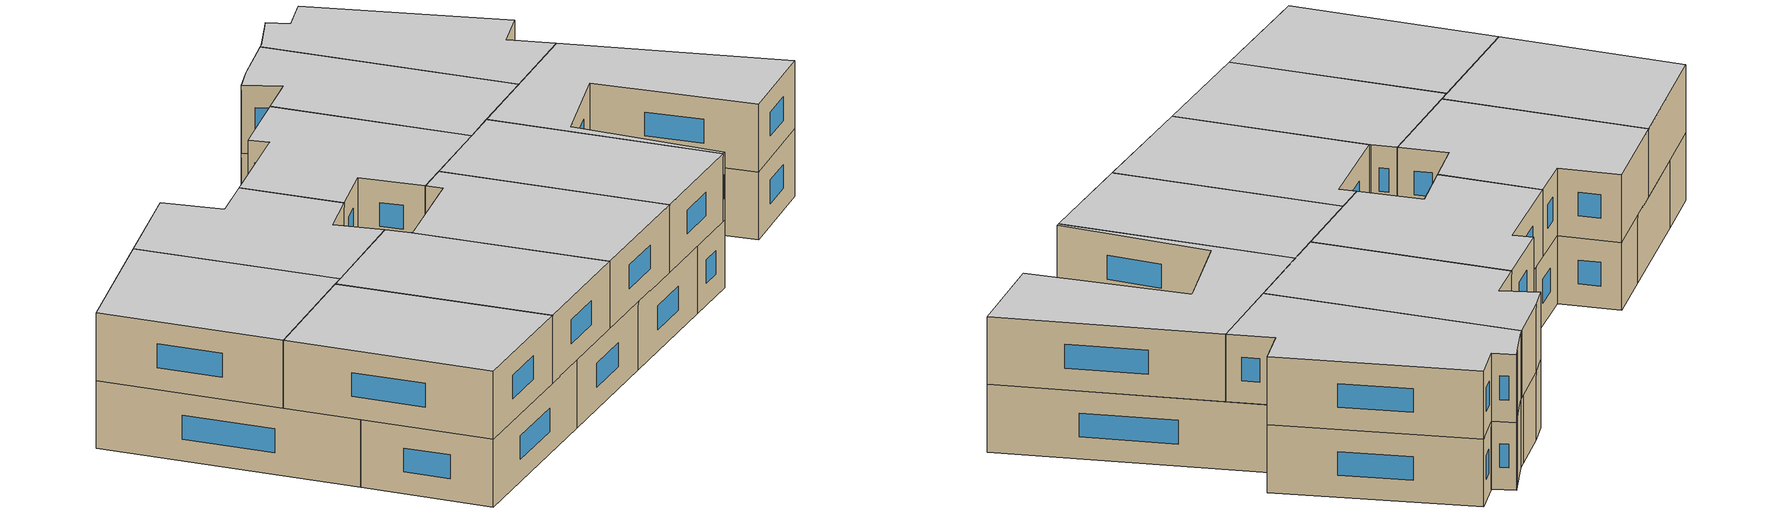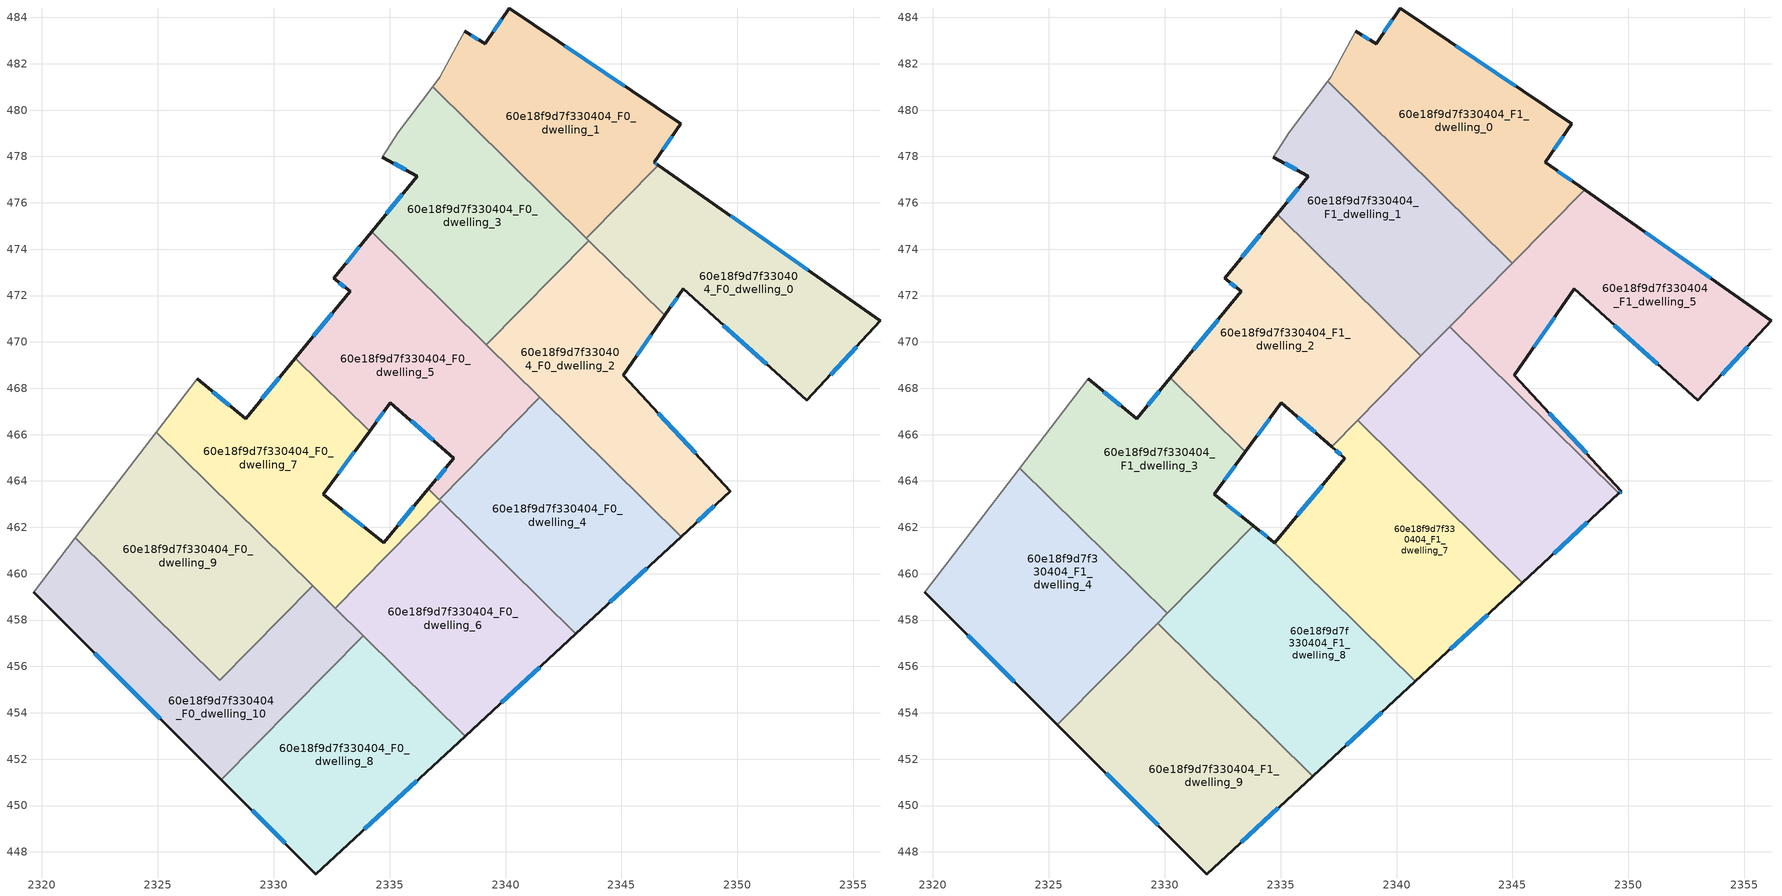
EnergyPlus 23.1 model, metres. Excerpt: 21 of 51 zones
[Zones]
60e18f9d7f330404_F0_dwelling_0
 floor ground (EU_floor_Construction): 2356.18,470.92 2353,467.47 2347.66,472.29 2346.87,471.14 2343.49,474.47 2346.59,477.62 z0
 wall outside (EU_wall_Construction): 2346.87,471.14 2347.66,472.29 2353,467.47 2356.18,470.92 2346.59,477.62 z0:3
 wall to 60e18f9d7f330404_F0_dwelling_1 (EU_wall_Construction): 2346.59,477.62 2343.49,474.47 z0:3
 wall to 60e18f9d7f330404_F0_dwelling_2 (EU_wall_Construction): 2343.6,474.37 2346.87,471.14 z0:3
 wall to 60e18f9d7f330404_F0_dwelling_3 (EU_wall_Construction): 2343.49,474.47 2343.6,474.37 z0:3
 window (EU_Window_Construction): 2349.39,470.72 2351.26,469.04 / 2347.13,471.52 2347.4,471.91 / 2353.06,473.1 2349.71,475.44 / 2354.03,468.59 2355.14,469.8 z0.98:2.02
60e18f9d7f330404_F0_dwelling_1
 floor ground (EU_floor_Construction): 2347.56,479.41 2346.41,477.75 2346.59,477.62 2343.49,474.47 2336.85,481.01 2337.16,481.42 2338.03,483.01 2338.24,483.41 2339.12,482.87 2339.14,482.9 2340.16,484.41 z0
 wall outside (EU_wall_Construction): 2346.59,477.62 2346.41,477.75 2347.56,479.41 2340.16,484.41 2339.14,482.9 2339.12,482.87 2338.24,483.41 z0:3
 wall adiabatic (EU_wall_Construction): 2338.24,483.41 2338.03,483.01 2337.16,481.42 2336.85,481.01 z0:3
 wall to 60e18f9d7f330404_F0_dwelling_3 (EU_wall_Construction): 2336.85,481.01 2343.49,474.47 z0:3
 window (EU_Window_Construction): 2339.83,483.92 2339.47,483.39 / 2345.15,481.03 2342.56,482.78 / 2346.78,478.29 2347.18,478.87 / 2346.53,477.67 2346.47,477.71 / 2338.83,483.04 2338.52,483.23 z0.98:2.02
60e18f9d7f330404_F0_dwelling_10
 floor ground (EU_floor_Construction): 2331.68,459.48 2333.87,457.32 2327.75,451.11 2319.64,459.21 2321.43,461.54 2327.66,455.4 z0
 wall outside (EU_wall_Construction): 2319.64,459.21 2327.75,451.11 z0:3
 wall to 60e18f9d7f330404_F0_dwelling_9 (EU_wall_Construction): 2331.68,459.48 2327.66,455.4 2321.43,461.54 z0:3
 wall to 60e18f9d7f330404_F0_dwelling_8 (EU_wall_Construction): 2327.75,451.11 2333.87,457.32 z0:3
 wall adiabatic (EU_wall_Construction): 2321.43,461.54 2319.64,459.21 z0:3
 wall to 60e18f9d7f330404_F0_dwelling_6 (EU_wall_Construction): 2333.87,457.32 2332.65,458.52 z0:3
 wall to 60e18f9d7f330404_F0_dwelling_7 (EU_wall_Construction): 2332.65,458.52 2331.68,459.48 z0:3
 window (EU_Window_Construction): 2322.28,456.57 2325.11,453.74 z0.98:2.02
60e18f9d7f330404_F0_dwelling_2
 floor ground (EU_floor_Construction): 2346.87,471.14 2345.09,468.55 2349.7,463.57 2347.57,461.6 2339.18,469.88 2343.6,474.37 z0
 wall outside (EU_wall_Construction): 2347.57,461.6 2349.7,463.57 2345.09,468.55 2346.87,471.14 z0:3
 wall to 60e18f9d7f330404_F0_dwelling_3 (EU_wall_Construction): 2343.6,474.37 2339.18,469.88 z0:3
 wall to 60e18f9d7f330404_F0_dwelling_4 (EU_wall_Construction): 2341.48,467.61 2347.57,461.6 z0:3
 wall to 60e18f9d7f330404_F0_dwelling_5 (EU_wall_Construction): 2339.18,469.88 2341.48,467.61 z0:3
 window (EU_Window_Construction): 2348.2,465.19 2346.59,466.93 / 2348.26,462.24 2349.01,462.93 / 2345.67,469.4 2346.29,470.3 z0.98:2.02
60e18f9d7f330404_F0_dwelling_3
 floor ground (EU_floor_Construction): 2343.6,474.37 2339.18,469.88 2334.23,474.75 2336.19,477.16 2334.69,477.96 2335.37,479.04 2336.85,481.01 z0
 wall outside (EU_wall_Construction): 2334.69,477.96 2336.19,477.16 2334.23,474.75 z0:3
 wall adiabatic (EU_wall_Construction): 2336.85,481.01 2335.37,479.04 2334.69,477.96 z0:3
 wall to 60e18f9d7f330404_F0_dwelling_5 (EU_wall_Construction): 2334.23,474.75 2339.18,469.88 z0:3
 window (EU_Window_Construction): 2335.55,476.37 2334.87,475.53 / 2335.18,477.7 2335.7,477.42 z0.98:2.02
60e18f9d7f330404_F0_dwelling_4
 floor ground (EU_floor_Construction): 2347.57,461.6 2343.03,457.4 2337.14,463.2 2341.48,467.61 z0
 wall outside (EU_wall_Construction): 2343.03,457.4 2347.57,461.6 z0:3
 wall to 60e18f9d7f330404_F0_dwelling_5 (EU_wall_Construction): 2341.48,467.61 2337.14,463.2 z0:3
 wall to 60e18f9d7f330404_F0_dwelling_6 (EU_wall_Construction): 2337.2,463.14 2343.03,457.4 z0:3
 wall to 60e18f9d7f330404_F0_dwelling_7 (EU_wall_Construction): 2337.14,463.2 2337.2,463.14 z0:3
 window (EU_Window_Construction): 2344.5,458.77 2346.09,460.24 z0.98:2.02
60e18f9d7f330404_F0_dwelling_5
 floor ground (EU_floor_Construction): 2341.48,467.61 2337.14,463.2 2336.68,463.66 2337.78,464.97 2335.04,467.38 2334.14,466.15 2330.94,469.3 2333.3,472.17 2332.6,472.75 2334.23,474.75 z0
 wall outside (EU_wall_Construction): 2334.14,466.15 2335.04,467.38 2337.78,464.97 2336.68,463.66 / 2334.23,474.75 2332.6,472.75 2333.3,472.17 2330.94,469.3 z0:3
 wall to 60e18f9d7f330404_F0_dwelling_7 (EU_wall_Construction): 2330.94,469.3 2334.14,466.15 / 2336.68,463.66 2337.14,463.2 z0:3
 window (EU_Window_Construction): 2337.42,464.55 2337.03,464.08 / 2335.93,466.59 2336.89,465.76 / 2334.43,466.55 2334.75,466.98 / 2332.53,471.24 2331.71,470.24 / 2332.83,472.56 2333.07,472.36 / 2333.7,474.1 2333.13,473.4 z0.98:2.02
60e18f9d7f330404_F0_dwelling_6
 floor ground (EU_floor_Construction): 2343.03,457.4 2338.26,452.99 2332.65,458.52 2337.2,463.14 z0
 wall outside (EU_wall_Construction): 2338.26,452.99 2343.03,457.4 z0:3
 wall to 60e18f9d7f330404_F0_dwelling_7 (EU_wall_Construction): 2337.2,463.14 2332.65,458.52 z0:3
 wall to 60e18f9d7f330404_F0_dwelling_8 (EU_wall_Construction): 2333.87,457.32 2338.26,452.99 z0:3
 window (EU_Window_Construction): 2339.81,454.43 2341.47,455.97 z0.98:2.02
60e18f9d7f330404_F0_dwelling_7
 floor ground (EU_floor_Construction): 2334.14,466.15 2332.13,463.43 2334.74,461.34 2336.68,463.66 2337.2,463.14 2332.65,458.52 2324.94,466.11 2326.7,468.41 2328.79,466.69 2330.94,469.3 z0
 wall outside (EU_wall_Construction): 2330.94,469.3 2328.79,466.69 2326.7,468.41 / 2336.68,463.66 2334.74,461.34 2332.13,463.43 2334.14,466.15 z0:3
 wall adiabatic (EU_wall_Construction): 2326.7,468.41 2324.94,466.11 z0:3
 wall to 60e18f9d7f330404_F0_dwelling_9 (EU_wall_Construction): 2324.94,466.11 2331.68,459.48 z0:3
 window (EU_Window_Construction): 2328.11,467.25 2327.38,467.85 / 2330.24,468.45 2329.49,467.54 / 2332.78,464.31 2333.48,465.27 / 2333.89,462.02 2332.98,462.75 / 2336.05,462.9 2335.37,462.09 z0.98:2.02
60e18f9d7f330404_F0_dwelling_8
 floor ground (EU_floor_Construction): 2338.26,452.99 2331.82,447.05 2327.75,451.11 2333.87,457.32 z0
 wall outside (EU_wall_Construction): 2327.75,451.11 2331.82,447.05 2338.26,452.99 z0:3
 window (EU_Window_Construction): 2329.07,449.79 2330.49,448.37 / 2333.91,448.98 2336.16,451.06 z0.98:2.02
 ceiling adiabatic (EU_roof_Construction): 2336.39,451.27 2332.08,455.51 2327.75,451.11 2331.82,447.05 z3
60e18f9d7f330404_F0_dwelling_9
 floor ground (EU_floor_Construction): 2331.68,459.48 2327.66,455.4 2321.43,461.54 2324.94,466.11 z0
 wall adiabatic (EU_wall_Construction): 2324.94,466.11 2321.43,461.54 z0:3
60e18f9d7f330404_F1_dwelling_0
 floor to 60e18f9d7f330404_F0_dwelling_1 (EU_floor_Construction): 2347.56,479.41 2346.41,477.75 2346.59,477.62 2343.69,474.68 2337.03,481.24 2337.16,481.42 2338.03,483.01 2338.24,483.41 2339.12,482.87 2340.16,484.41 z3
 floor to 60e18f9d7f330404_F0_dwelling_0 (EU_floor_Construction): 2348.11,476.56 2344.99,473.39 2343.69,474.68 2346.59,477.62 z3
 wall outside (EU_wall_Construction): 2348.11,476.56 2346.41,477.75 2347.56,479.41 2340.16,484.41 2339.12,482.87 2338.24,483.41 z3:6
 wall to 60e18f9d7f330404_F1_dwelling_1 (EU_wall_Construction): 2337.03,481.24 2344.99,473.39 z3:6
 wall adiabatic (EU_wall_Construction): 2338.24,483.41 2338.03,483.01 2337.16,481.42 2337.03,481.24 z3:6
 wall to 60e18f9d7f330404_F1_dwelling_5 (EU_wall_Construction): 2344.99,473.39 2348.11,476.56 z3:6
 window (EU_Window_Construction): 2338.83,483.04 2338.52,483.23 / 2339.82,483.9 2339.46,483.37 / 2345.15,481.03 2342.56,482.78 / 2346.78,478.29 2347.18,478.87 / 2347.56,476.95 2346.96,477.37 z3.98:5.02
 ceiling to 60e18f9d7f330404_F2_dwelling_0 (EU_floor_Construction): 2344.99,473.39 2348.11,476.56 2346.41,477.75 2347.56,479.41 2340.16,484.41 2339.12,482.87 2338.24,483.41 2338.03,483.01 2337.16,481.42 2337.03,481.24 z6
60e18f9d7f330404_F1_dwelling_1
 floor to 60e18f9d7f330404_F0_dwelling_3 (EU_floor_Construction): 2343.6,474.37 2339.86,470.57 2334.85,475.51 2336.19,477.16 2334.69,477.96 2335.37,479.04 2336.86,481.01 z3
 floor to 60e18f9d7f330404_F0_dwelling_1 (EU_floor_Construction): 2343.69,474.68 2343.49,474.48 2336.86,481.01 2337.03,481.24 z3
 floor to 60e18f9d7f330404_F0_dwelling_0 (EU_floor_Construction): 2344.99,473.39 2344.79,473.19 2343.49,474.48 2343.69,474.68 z3
 floor to 60e18f9d7f330404_F0_dwelling_2 (EU_floor_Construction): 2344.79,473.19 2341.06,469.4 2339.86,470.57 2343.6,474.37 z3
 wall outside (EU_wall_Construction): 2334.69,477.96 2336.19,477.16 2334.85,475.51 z3:6
 wall adiabatic (EU_wall_Construction): 2337.03,481.24 2335.37,479.04 2334.69,477.96 z3:6
 wall to 60e18f9d7f330404_F1_dwelling_2 (EU_wall_Construction): 2334.85,475.51 2341.06,469.4 z3:6
 wall to 60e18f9d7f330404_F1_dwelling_6 (EU_wall_Construction): 2341.06,469.4 2342.29,470.66 z3:6
 wall to 60e18f9d7f330404_F1_dwelling_5 (EU_wall_Construction): 2342.29,470.66 2344.99,473.39 z3:6
 window (EU_Window_Construction): 2335.75,476.62 2335.29,476.05 / 2335.18,477.7 2335.7,477.42 z3.98:5.02
 ceiling to 60e18f9d7f330404_F2_dwelling_1 (EU_floor_Construction): 2341.06,469.4 2344.99,473.39 2337.03,481.24 2335.37,479.04 2334.69,477.96 2336.19,477.16 2334.85,475.51 z6
60e18f9d7f330404_F1_dwelling_2
 floor to 60e18f9d7f330404_F0_dwelling_5 (EU_floor_Construction): 2340.37,468.7 2337.2,465.48 2335.04,467.38 2334.14,466.15 2330.94,469.3 2333.3,472.17 2332.6,472.75 2334.23,474.75 z3
 floor to 60e18f9d7f330404_F0_dwelling_3 (EU_floor_Construction): 2339.86,470.57 2339.18,469.88 2334.23,474.75 2334.85,475.51 z3
 floor to 60e18f9d7f330404_F0_dwelling_7 (EU_floor_Construction): 2334.14,466.15 2333.48,465.27 2330.24,468.46 2330.94,469.3 z3
 floor to 60e18f9d7f330404_F0_dwelling_2 (EU_floor_Construction): 2341.06,469.4 2340.37,468.7 2339.18,469.88 2339.86,470.57 z3
 wall outside (EU_wall_Construction): 2333.48,465.27 2335.04,467.38 2337.2,465.48 / 2334.85,475.51 2332.6,472.75 2333.3,472.17 2330.24,468.46 z3:6
 wall to 60e18f9d7f330404_F1_dwelling_3 (EU_wall_Construction): 2330.24,468.46 2333.48,465.27 z3:6
 wall to 60e18f9d7f330404_F1_dwelling_7 (EU_wall_Construction): 2337.2,465.48 2338.32,466.62 z3:6
 wall to 60e18f9d7f330404_F1_dwelling_6 (EU_wall_Construction): 2338.32,466.62 2341.06,469.4 z3:6
 window (EU_Window_Construction): 2335.74,466.76 2336.49,466.1 / 2333.99,465.95 2334.53,466.69 / 2332.31,470.97 2331.24,469.67 / 2332.83,472.56 2333.07,472.36 / 2334.12,474.61 2333.33,473.65 z3.98:5.02
 ceiling to 60e18f9d7f330404_F2_dwelling_2 (EU_floor_Construction): 2337.2,465.48 2341.06,469.4 2334.85,475.51 2332.6,472.75 2333.3,472.17 2330.24,468.46 2333.48,465.27 2335.04,467.38 z6
60e18f9d7f330404_F1_dwelling_3
 floor to 60e18f9d7f330404_F0_dwelling_7 (EU_floor_Construction): 2333.48,465.27 2332.13,463.43 2333.83,462.06 2331.47,459.67 2324.94,466.11 2326.7,468.41 2328.79,466.69 2330.24,468.46 z3
 floor to 60e18f9d7f330404_F0_dwelling_9 (EU_floor_Construction): 2331.47,459.67 2330.11,458.29 2323.74,464.56 2324.94,466.11 z3
 wall outside (EU_wall_Construction): 2330.24,468.46 2328.79,466.69 2326.7,468.41 / 2333.83,462.06 2332.13,463.43 2333.48,465.27 z3:6
 wall to 60e18f9d7f330404_F1_dwelling_4 (EU_wall_Construction): 2323.74,464.56 2330.11,458.29 z3:6
 wall adiabatic (EU_wall_Construction): 2326.7,468.41 2323.74,464.56 z3:6
 wall to 60e18f9d7f330404_F1_dwelling_8 (EU_wall_Construction): 2330.11,458.29 2333.83,462.06 z3:6
 window (EU_Window_Construction): 2328.11,467.25 2327.38,467.85 / 2329.77,467.88 2329.26,467.26 / 2332.57,464.02 2333.04,464.67 / 2333.28,462.51 2332.68,462.98 z3.98:5.02
 ceiling to 60e18f9d7f330404_F2_dwelling_3 (EU_floor_Construction): 2330.11,458.29 2333.83,462.06 2332.13,463.43 2333.48,465.27 2330.24,468.46 2328.79,466.69 2326.7,468.41 2323.74,464.56 z6
60e18f9d7f330404_F1_dwelling_4
 floor to 60e18f9d7f330404_F0_dwelling_10 (EU_floor_Construction): 2327.46,455.6 2325.37,453.48 2319.64,459.21 2321.43,461.54 z3
 floor to 60e18f9d7f330404_F0_dwelling_9 (EU_floor_Construction): 2330.11,458.29 2327.46,455.6 2321.43,461.54 2323.74,464.56 z3
 wall outside (EU_wall_Construction): 2319.64,459.21 2325.37,453.48 z3:6
 wall adiabatic (EU_wall_Construction): 2323.74,464.56 2319.64,459.21 z3:6
 wall to 60e18f9d7f330404_F1_dwelling_9 (EU_wall_Construction): 2325.37,453.48 2329.69,457.87 z3:6
 wall to 60e18f9d7f330404_F1_dwelling_8 (EU_wall_Construction): 2329.69,457.87 2330.11,458.29 z3:6
 window (EU_Window_Construction): 2321.5,457.34 2323.51,455.34 z3.98:5.02
 ceiling to 60e18f9d7f330404_F2_dwelling_4 (EU_floor_Construction): 2325.37,453.48 2330.11,458.29 2323.74,464.56 2319.64,459.21 z6
60e18f9d7f330404_F1_dwelling_5
 floor to 60e18f9d7f330404_F0_dwelling_0 (EU_floor_Construction): 2356.18,470.92 2353,467.47 2347.66,472.29 2346.87,471.14 2344.79,473.19 2348.11,476.56 z3
 floor to 60e18f9d7f330404_F0_dwelling_2 (EU_floor_Construction): 2346.87,471.14 2345.09,468.55 2349.7,463.57 2349.59,463.47 2342.29,470.66 2344.79,473.19 z3
 wall outside (EU_wall_Construction): 2349.59,463.47 2349.7,463.57 2345.09,468.55 2347.66,472.29 2353,467.47 2356.18,470.92 2348.11,476.56 z3:6
 wall to 60e18f9d7f330404_F1_dwelling_6 (EU_wall_Construction): 2342.29,470.66 2349.59,463.47 z3:6
 window (EU_Window_Construction): 2348.2,465.19 2346.59,466.93 / 2349.63,463.5 2349.66,463.53 / 2353.55,472.75 2350.73,474.73 / 2354.03,468.59 2355.14,469.8 / 2349.39,470.72 2351.26,469.04 / 2345.92,469.77 2346.82,471.07 z3.98:5.02
 ceiling to 60e18f9d7f330404_F2_dwelling_5 (EU_floor_Construction): 2353,467.47 2356.18,470.92 2348.11,476.56 2342.29,470.66 2349.59,463.47 2349.7,463.57 2345.09,468.55 2347.66,472.29 z6
60e18f9d7f330404_F1_dwelling_6
 floor to 60e18f9d7f330404_F0_dwelling_2 (EU_floor_Construction): 2349.59,463.47 2347.57,461.6 2340.37,468.7 2342.29,470.66 z3
 floor to 60e18f9d7f330404_F0_dwelling_4 (EU_floor_Construction): 2347.57,461.6 2345.43,459.62 2339.43,465.53 2341.48,467.61 z3
 floor to 60e18f9d7f330404_F0_dwelling_5 (EU_floor_Construction): 2341.48,467.61 2339.43,465.53 2338.32,466.62 2340.37,468.7 z3
 wall outside (EU_wall_Construction): 2345.43,459.62 2349.59,463.47 z3:6
 wall to 60e18f9d7f330404_F1_dwelling_7 (EU_wall_Construction): 2338.32,466.62 2345.43,459.62 z3:6
 window (EU_Window_Construction): 2346.78,460.87 2348.24,462.22 z3.98:5.02
 ceiling to 60e18f9d7f330404_F2_dwelling_6 (EU_floor_Construction): 2349.59,463.47 2342.29,470.66 2338.32,466.62 2345.43,459.62 z6
60e18f9d7f330404_F1_dwelling_7
 floor to 60e18f9d7f330404_F0_dwelling_4 (EU_floor_Construction): 2345.43,459.62 2343.02,457.4 2337.14,463.2 2339.43,465.53 z3
 floor to 60e18f9d7f330404_F0_dwelling_5 (EU_floor_Construction): 2339.43,465.53 2337.14,463.2 2336.68,463.65 2337.78,464.97 2337.2,465.48 2338.32,466.62 z3
 floor to 60e18f9d7f330404_F0_dwelling_6 (EU_floor_Construction): 2343.02,457.4 2340.81,455.35 2335.08,460.99 2337.2,463.14 z3
 floor to 60e18f9d7f330404_F0_dwelling_7 (EU_floor_Construction): 2337.2,463.14 2335.08,460.99 2334.7,461.37 2334.74,461.34 2336.68,463.65 z3
 wall outside (EU_wall_Construction): 2337.2,465.48 2337.78,464.97 2334.74,461.34 2334.7,461.37 / 2340.81,455.35 2345.43,459.62 z3:6
 wall to 60e18f9d7f330404_F1_dwelling_8 (EU_wall_Construction): 2334.7,461.37 2340.81,455.35 z3:6
 window (EU_Window_Construction): 2336.79,463.79 2335.73,462.52 / 2337.39,465.32 2337.59,465.14 / 2342.31,456.74 2343.93,458.23 z3.98:5.02
 ceiling to 60e18f9d7f330404_F2_dwelling_7 (EU_floor_Construction): 2345.43,459.62 2338.32,466.62 2337.2,465.48 2337.78,464.97 2334.74,461.34 2334.7,461.37 2340.81,455.35 z6
60e18f9d7f330404_F1_dwelling_8
 floor to 60e18f9d7f330404_F0_dwelling_6 (EU_floor_Construction): 2340.81,455.35 2338.26,452.99 2332.65,458.52 2335.08,460.99 z3
 floor to 60e18f9d7f330404_F0_dwelling_10 (EU_floor_Construction): 2333.87,457.32 2332.08,455.51 2329.89,457.67 2331.68,459.48 z3
 floor to 60e18f9d7f330404_F0_dwelling_7 (EU_floor_Construction): 2334.7,461.37 2335.08,460.99 2332.65,458.52 2331.68,459.48 2331.48,459.67 2333.83,462.06 z3
 floor to 60e18f9d7f330404_F0_dwelling_8 (EU_floor_Construction): 2338.26,452.99 2336.39,451.27 2332.08,455.51 2333.87,457.32 z3
 floor to 60e18f9d7f330404_F0_dwelling_9 (EU_floor_Construction): 2331.68,459.48 2329.89,457.67 2329.69,457.87 2331.48,459.67 z3
 wall outside (EU_wall_Construction): 2334.7,461.37 2333.83,462.06 / 2336.39,451.27 2340.81,455.35 z3:6
 wall to 60e18f9d7f330404_F1_dwelling_9 (EU_wall_Construction): 2329.69,457.87 2336.39,451.27 z3:6
 window (EU_Window_Construction): 2334.42,461.59 2334.11,461.84 / 2337.83,452.6 2339.37,454.02 z3.98:5.02
 ceiling to 60e18f9d7f330404_F2_dwelling_8 (EU_floor_Construction): 2340.81,455.35 2334.7,461.37 2333.83,462.06 2329.69,457.87 2336.39,451.27 z6
60e18f9d7f330404_F1_dwelling_9
 floor to 60e18f9d7f330404_F0_dwelling_10 (EU_floor_Construction): 2332.08,455.51 2327.75,451.11 2325.37,453.48 2327.46,455.6 2327.66,455.4 2329.89,457.67 z3
 floor to 60e18f9d7f330404_F0_dwelling_9 (EU_floor_Construction): 2329.89,457.67 2327.66,455.4 2327.46,455.6 2329.69,457.87 z3
 floor adiabatic (EU_floor_Construction): 2336.39,451.27 2331.82,447.05 2327.75,451.11 2332.08,455.51 z3
 wall outside (EU_wall_Construction): 2325.37,453.48 2331.82,447.05 2336.39,451.27 z3:6
 window (EU_Window_Construction): 2333.3,448.42 2334.9,449.9 / 2327.47,451.39 2329.72,449.14 z3.98:5.02
 ceiling to 60e18f9d7f330404_F2_dwelling_9 (EU_floor_Construction): 2336.39,451.27 2329.69,457.87 2325.37,453.48 2331.82,447.05 z6
[Building]
EU S2 Campaign: North Axis=0; Terrain=City; Solar Distribution=FullExterior
[Site:Location]
Bologna: Latitude=44.5; Longitude=11.25; Time Zone=1; Elevation=37
[SizingPeriod:WeatherFileDays]
AnnualSizingPeriod: Begin Month=1; Begin Day of Month=1; End Month=12; End Day of Month=31; Day of Week for Start Day=Monday; Use Weather File Daylight Saving Period=No; Use Weather File Rain and Snow Indicators=No
[MATERIAL]
EU_InternalMass_Material: Roughness=MediumRough; Thickness=0.1; Conductivity=1; Density=1800; Specific Heat=900; Thermal Absorptance=0.9; Solar Absorptance=0.7; Visible Absorptance=0.7
[MATERIAL:NOMASS] Roughness=MediumRough; Thermal Absorptance=0.9; Solar Absorptance=0.7; Visible Absorptance=0.7
Name | Thermal Resistance
EU_wall_NoMass | 0.905828
EU_roof_NoMass | 0.37593
EU_floor_NoMass | 0.67114
[WINDOWMATERIAL:SIMPLEGLAZINGSYSTEM]
EU_Window_SimpleGlazing: UFactor=4.52486; Solar Heat Gain Coefficient=0.85; Visible Transmittance=0.85
[CONSTRUCTION]
EU_wall_Construction: EU_wall_NoMass
EU_roof_Construction: EU_roof_NoMass
EU_floor_Construction: EU_floor_NoMass
EU_Window_Construction: EU_Window_SimpleGlazing
EU_InternalMass_Construction: EU_InternalMass_Material
[ZONE] Type=1; Multiplier=1; Ceiling Height=autocalculate; Floor Area=autocalculate; Part of Total Floor Area=Yes
Name | Volume
60e18f9d7f330404_F0_dwelling_0; 60e18f9d7f330404_F0_dwelling_8 | 156.133
60e18f9d7f330404_F1_dwelling_0 | 171.753
60e18f9d7f330404_F0_dwelling_1 | 156.12
60e18f9d7f330404_F1_dwelling_1 | 171.738
60e18f9d7f330404_F0_dwelling_10 | 156.122
60e18f9d7f330404_F0_dwelling_2; 60e18f9d7f330404_F0_dwelling_9 | 156.146
60e18f9d7f330404_F1_dwelling_2; 60e18f9d7f330404_F1_dwelling_5 | 171.755
60e18f9d7f330404_F0_dwelling_3 | 156.144
60e18f9d7f330404_F1_dwelling_3 | 171.746
60e18f9d7f330404_F0_dwelling_4 | 156.117
60e18f9d7f330404_F1_dwelling_4 | 171.736
60e18f9d7f330404_F0_dwelling_5 | 156.118
60e18f9d7f330404_F0_dwelling_6 | 156.138
60e18f9d7f330404_F1_dwelling_6 | 171.75
60e18f9d7f330404_F0_dwelling_7 | 156.135
60e18f9d7f330404_F1_dwelling_7 | 171.728
60e18f9d7f330404_F1_dwelling_8 | 171.735
60e18f9d7f330404_F1_dwelling_9 | 171.749
[INTERNALMASS] Construction=EU_InternalMass_Construction
Name | Zone or ZoneList | Surface Area
60e18f9d7f330404_F0_dwelling_0_EU_InternalMass | 60e18f9d7f330404_F0_dwelling_0 | 52.0452
60e18f9d7f330404_F0_dwelling_1_EU_InternalMass | 60e18f9d7f330404_F0_dwelling_1 | 52.0396
60e18f9d7f330404_F0_dwelling_2_EU_InternalMass | 60e18f9d7f330404_F0_dwelling_2 | 52.0487
60e18f9d7f330404_F0_dwelling_3_EU_InternalMass | 60e18f9d7f330404_F0_dwelling_3 | 52.0474
60e18f9d7f330404_F0_dwelling_4_EU_InternalMass | 60e18f9d7f330404_F0_dwelling_4 | 52.0391
60e18f9d7f330404_F0_dwelling_5_EU_InternalMass | 60e18f9d7f330404_F0_dwelling_5 | 52.0396
60e18f9d7f330404_F0_dwelling_6_EU_InternalMass | 60e18f9d7f330404_F0_dwelling_6 | 52.0462
60e18f9d7f330404_F0_dwelling_7_EU_InternalMass | 60e18f9d7f330404_F0_dwelling_7 | 52.0444
60e18f9d7f330404_F0_dwelling_8_EU_InternalMass | 60e18f9d7f330404_F0_dwelling_8 | 52.0437
60e18f9d7f330404_F0_dwelling_9_EU_InternalMass | 60e18f9d7f330404_F0_dwelling_9 | 52.0482
60e18f9d7f330404_F0_dwelling_10_EU_InternalMass | 60e18f9d7f330404_F0_dwelling_10 | 52.041
60e18f9d7f330404_F1_dwelling_0_EU_InternalMass | 60e18f9d7f330404_F1_dwelling_0 | 57.2508
60e18f9d7f330404_F1_dwelling_1_EU_InternalMass | 60e18f9d7f330404_F1_dwelling_1 | 57.2459
60e18f9d7f330404_F1_dwelling_2_EU_InternalMass | 60e18f9d7f330404_F1_dwelling_2 | 57.2514
60e18f9d7f330404_F1_dwelling_3_EU_InternalMass | 60e18f9d7f330404_F1_dwelling_3 | 57.2489
60e18f9d7f330404_F1_dwelling_4_EU_InternalMass | 60e18f9d7f330404_F1_dwelling_4 | 57.2455
60e18f9d7f330404_F1_dwelling_5_EU_InternalMass | 60e18f9d7f330404_F1_dwelling_5 | 57.2513
60e18f9d7f330404_F1_dwelling_6_EU_InternalMass | 60e18f9d7f330404_F1_dwelling_6 | 57.2503
60e18f9d7f330404_F1_dwelling_7_EU_InternalMass | 60e18f9d7f330404_F1_dwelling_7 | 57.2421
60e18f9d7f330404_F1_dwelling_8_EU_InternalMass | 60e18f9d7f330404_F1_dwelling_8 | 57.2449
60e18f9d7f330404_F1_dwelling_9_EU_InternalMass | 60e18f9d7f330404_F1_dwelling_9 | 57.2495
[OTHEREQUIPMENT] Fuel Type=Electricity; Design Level Calculation Method=Watts/Area; Power per Zone Floor Area=1; Fraction Latent=0; Fraction Radiant=0; Fraction Lost=0; Carbon Dioxide Generation Rate=0; EndUse Subcategory=EU_Step8_InternalGains
Name | Zone or ZoneList or Space or SpaceList | Schedule
EU_Step8_InternalGain_60e18f9d7f330404_F0_dwelling_0_f000 | 60e18f9d7f330404_F0_dwelling_0 | EU_Step8_GainSchedule_60e18f9d7f330404_F0_dwelling_0_f000
EU_Step8_InternalGain_60e18f9d7f330404_F0_dwelling_1_f000 | 60e18f9d7f330404_F0_dwelling_1 | EU_Step8_GainSchedule_60e18f9d7f330404_F0_dwelling_1_f000
EU_Step8_InternalGain_60e18f9d7f330404_F0_dwelling_2_f000 | 60e18f9d7f330404_F0_dwelling_2 | EU_Step8_GainSchedule_60e18f9d7f330404_F0_dwelling_2_f000
EU_Step8_InternalGain_60e18f9d7f330404_F0_dwelling_3_f000 | 60e18f9d7f330404_F0_dwelling_3 | EU_Step8_GainSchedule_60e18f9d7f330404_F0_dwelling_3_f000
EU_Step8_InternalGain_60e18f9d7f330404_F0_dwelling_4_f000 | 60e18f9d7f330404_F0_dwelling_4 | EU_Step8_GainSchedule_60e18f9d7f330404_F0_dwelling_4_f000
EU_Step8_InternalGain_60e18f9d7f330404_F0_dwelling_5_f000 | 60e18f9d7f330404_F0_dwelling_5 | EU_Step8_GainSchedule_60e18f9d7f330404_F0_dwelling_5_f000
EU_Step8_InternalGain_60e18f9d7f330404_F0_dwelling_6_f000 | 60e18f9d7f330404_F0_dwelling_6 | EU_Step8_GainSchedule_60e18f9d7f330404_F0_dwelling_6_f000
EU_Step8_InternalGain_60e18f9d7f330404_F0_dwelling_7_f000 | 60e18f9d7f330404_F0_dwelling_7 | EU_Step8_GainSchedule_60e18f9d7f330404_F0_dwelling_7_f000
EU_Step8_InternalGain_60e18f9d7f330404_F0_dwelling_8_f000 | 60e18f9d7f330404_F0_dwelling_8 | EU_Step8_GainSchedule_60e18f9d7f330404_F0_dwelling_8_f000
EU_Step8_InternalGain_60e18f9d7f330404_F0_dwelling_9_f000 | 60e18f9d7f330404_F0_dwelling_9 | EU_Step8_GainSchedule_60e18f9d7f330404_F0_dwelling_9_f000
EU_Step8_InternalGain_60e18f9d7f330404_F0_dwelling_10_f000 | 60e18f9d7f330404_F0_dwelling_10 | EU_Step8_GainSchedule_60e18f9d7f330404_F0_dwelling_10_f000
EU_Step8_InternalGain_60e18f9d7f330404_F1_dwelling_0_f000 | 60e18f9d7f330404_F1_dwelling_0 | EU_Step8_GainSchedule_60e18f9d7f330404_F1_dwelling_0_f000
EU_Step8_InternalGain_60e18f9d7f330404_F1_dwelling_1_f000 | 60e18f9d7f330404_F1_dwelling_1 | EU_Step8_GainSchedule_60e18f9d7f330404_F1_dwelling_1_f000
EU_Step8_InternalGain_60e18f9d7f330404_F1_dwelling_2_f000 | 60e18f9d7f330404_F1_dwelling_2 | EU_Step8_GainSchedule_60e18f9d7f330404_F1_dwelling_2_f000
EU_Step8_InternalGain_60e18f9d7f330404_F1_dwelling_3_f000 | 60e18f9d7f330404_F1_dwelling_3 | EU_Step8_GainSchedule_60e18f9d7f330404_F1_dwelling_3_f000
EU_Step8_InternalGain_60e18f9d7f330404_F1_dwelling_4_f000 | 60e18f9d7f330404_F1_dwelling_4 | EU_Step8_GainSchedule_60e18f9d7f330404_F1_dwelling_4_f000
EU_Step8_InternalGain_60e18f9d7f330404_F1_dwelling_5_f000 | 60e18f9d7f330404_F1_dwelling_5 | EU_Step8_GainSchedule_60e18f9d7f330404_F1_dwelling_5_f000
EU_Step8_InternalGain_60e18f9d7f330404_F1_dwelling_6_f000 | 60e18f9d7f330404_F1_dwelling_6 | EU_Step8_GainSchedule_60e18f9d7f330404_F1_dwelling_6_f000
EU_Step8_InternalGain_60e18f9d7f330404_F1_dwelling_7_f000 | 60e18f9d7f330404_F1_dwelling_7 | EU_Step8_GainSchedule_60e18f9d7f330404_F1_dwelling_7_f000
EU_Step8_InternalGain_60e18f9d7f330404_F1_dwelling_8_f000 | 60e18f9d7f330404_F1_dwelling_8 | EU_Step8_GainSchedule_60e18f9d7f330404_F1_dwelling_8_f000
EU_Step8_InternalGain_60e18f9d7f330404_F1_dwelling_9_f000 | 60e18f9d7f330404_F1_dwelling_9 | EU_Step8_GainSchedule_60e18f9d7f330404_F1_dwelling_9_f000
[ZONEVENTILATION:DESIGNFLOWRATE] Schedule=EU_AlwaysOn; Design Flow Rate Calculation Method=AirChanges/Hour; Air Changes per Hour=0.73129; Ventilation Type=Natural; Fan Pressure Rise=0; Fan Total Efficiency=1; Constant Term Coefficient=1; Temperature Term Coefficient=0; Velocity Term Coefficient=0; Velocity Squared Term Coefficient=0; Minimum Indoor Temperature=-100; Maximum Indoor Temperature=100; Delta Temperature=-100; Minimum Outdoor Temperature=-100; Maximum Outdoor Temperature=100; Maximum Wind Speed=40
Name | Zone or ZoneList or Space or SpaceList
EU_ConstantAir_60e18f9d7f330404_F0_dwelling_0 | 60e18f9d7f330404_F0_dwelling_0
EU_ConstantAir_60e18f9d7f330404_F0_dwelling_1 | 60e18f9d7f330404_F0_dwelling_1
EU_ConstantAir_60e18f9d7f330404_F0_dwelling_2 | 60e18f9d7f330404_F0_dwelling_2
EU_ConstantAir_60e18f9d7f330404_F0_dwelling_3 | 60e18f9d7f330404_F0_dwelling_3
EU_ConstantAir_60e18f9d7f330404_F0_dwelling_4 | 60e18f9d7f330404_F0_dwelling_4
EU_ConstantAir_60e18f9d7f330404_F0_dwelling_5 | 60e18f9d7f330404_F0_dwelling_5
EU_ConstantAir_60e18f9d7f330404_F0_dwelling_6 | 60e18f9d7f330404_F0_dwelling_6
EU_ConstantAir_60e18f9d7f330404_F0_dwelling_7 | 60e18f9d7f330404_F0_dwelling_7
EU_ConstantAir_60e18f9d7f330404_F0_dwelling_8 | 60e18f9d7f330404_F0_dwelling_8
EU_ConstantAir_60e18f9d7f330404_F0_dwelling_9 | 60e18f9d7f330404_F0_dwelling_9
EU_ConstantAir_60e18f9d7f330404_F0_dwelling_10 | 60e18f9d7f330404_F0_dwelling_10
EU_ConstantAir_60e18f9d7f330404_F1_dwelling_0 | 60e18f9d7f330404_F1_dwelling_0
EU_ConstantAir_60e18f9d7f330404_F1_dwelling_1 | 60e18f9d7f330404_F1_dwelling_1
EU_ConstantAir_60e18f9d7f330404_F1_dwelling_2 | 60e18f9d7f330404_F1_dwelling_2
EU_ConstantAir_60e18f9d7f330404_F1_dwelling_3 | 60e18f9d7f330404_F1_dwelling_3
EU_ConstantAir_60e18f9d7f330404_F1_dwelling_4 | 60e18f9d7f330404_F1_dwelling_4
EU_ConstantAir_60e18f9d7f330404_F1_dwelling_5 | 60e18f9d7f330404_F1_dwelling_5
EU_ConstantAir_60e18f9d7f330404_F1_dwelling_6 | 60e18f9d7f330404_F1_dwelling_6
EU_ConstantAir_60e18f9d7f330404_F1_dwelling_7 | 60e18f9d7f330404_F1_dwelling_7
EU_ConstantAir_60e18f9d7f330404_F1_dwelling_8 | 60e18f9d7f330404_F1_dwelling_8
EU_ConstantAir_60e18f9d7f330404_F1_dwelling_9 | 60e18f9d7f330404_F1_dwelling_9
[HVACTEMPLATE:THERMOSTAT] Constant Heating Setpoint=20; Constant Cooling Setpoint=50
EU_HeatOnly_60e18f9d7f330404_F0_dwelling_0; EU_HeatOnly_60e18f9d7f330404_F0_dwelling_1; EU_HeatOnly_60e18f9d7f330404_F0_dwelling_2; EU_HeatOnly_60e18f9d7f330404_F0_dwelling_3; EU_HeatOnly_60e18f9d7f330404_F0_dwelling_4; EU_HeatOnly_60e18f9d7f330404_F0_dwelling_5; EU_HeatOnly_60e18f9d7f330404_F0_dwelling_6; EU_HeatOnly_60e18f9d7f330404_F0_dwelling_7; EU_HeatOnly_60e18f9d7f330404_F0_dwelling_8; EU_HeatOnly_60e18f9d7f330404_F0_dwelling_9; EU_HeatOnly_60e18f9d7f330404_F0_dwelling_10; EU_HeatOnly_60e18f9d7f330404_F1_dwelling_0; EU_HeatOnly_60e18f9d7f330404_F1_dwelling_1; EU_HeatOnly_60e18f9d7f330404_F1_dwelling_2; EU_HeatOnly_60e18f9d7f330404_F1_dwelling_3; EU_HeatOnly_60e18f9d7f330404_F1_dwelling_4; EU_HeatOnly_60e18f9d7f330404_F1_dwelling_5; EU_HeatOnly_60e18f9d7f330404_F1_dwelling_6; EU_HeatOnly_60e18f9d7f330404_F1_dwelling_7; EU_HeatOnly_60e18f9d7f330404_F1_dwelling_8; EU_HeatOnly_60e18f9d7f330404_F1_dwelling_9; EU_HeatOnly_60e18f9d7f330404_F2_dwelling_0; EU_HeatOnly_60e18f9d7f330404_F2_dwelling_1; EU_HeatOnly_60e18f9d7f330404_F2_dwelling_2; EU_HeatOnly_60e18f9d7f330404_F2_dwelling_3; EU_HeatOnly_60e18f9d7f330404_F2_dwelling_4; EU_HeatOnly_60e18f9d7f330404_F2_dwelling_5; EU_HeatOnly_60e18f9d7f330404_F2_dwelling_6; EU_HeatOnly_60e18f9d7f330404_F2_dwelling_7; EU_HeatOnly_60e18f9d7f330404_F2_dwelling_8; EU_HeatOnly_60e18f9d7f330404_F2_dwelling_9; EU_HeatOnly_60e18f9d7f330404_F3_dwelling_0; EU_HeatOnly_60e18f9d7f330404_F3_dwelling_1; EU_HeatOnly_60e18f9d7f330404_F3_dwelling_2; EU_HeatOnly_60e18f9d7f330404_F3_dwelling_3; EU_HeatOnly_60e18f9d7f330404_F3_dwelling_4; EU_HeatOnly_60e18f9d7f330404_F3_dwelling_5; EU_HeatOnly_60e18f9d7f330404_F3_dwelling_6; EU_HeatOnly_60e18f9d7f330404_F3_dwelling_7; EU_HeatOnly_60e18f9d7f330404_F3_dwelling_8; EU_HeatOnly_60e18f9d7f330404_F3_dwelling_9; EU_HeatOnly_60e18f9d7f330404_F4_dwelling_0; EU_HeatOnly_60e18f9d7f330404_F4_dwelling_1; EU_HeatOnly_60e18f9d7f330404_F4_dwelling_2; EU_HeatOnly_60e18f9d7f330404_F4_dwelling_3; EU_HeatOnly_60e18f9d7f330404_F4_dwelling_4; EU_HeatOnly_60e18f9d7f330404_F4_dwelling_5; EU_HeatOnly_60e18f9d7f330404_F4_dwelling_6; EU_HeatOnly_60e18f9d7f330404_F4_dwelling_7; EU_HeatOnly_60e18f9d7f330404_F4_dwelling_8; EU_HeatOnly_60e18f9d7f330404_F4_dwelling_9
[HVACTEMPLATE:ZONE:IDEALLOADSAIRSYSTEM] System Availability Schedule=EU_AlwaysOn; Maximum Heating Supply Air Temperature=50; Minimum Cooling Supply Air Temperature=13; Maximum Heating Supply Air Humidity Ratio=0.0156; Minimum Cooling Supply Air Humidity Ratio=0.0077; Heating Limit=NoLimit; Cooling Limit=NoLimit; Heating Availability Schedule=EU_AlwaysOn; Cooling Availability Schedule=EU_CoolingOff; Dehumidification Control Type=ConstantSensibleHeatRatio; Cooling Sensible Heat Ratio=0.7; Dehumidification Setpoint=60; Humidification Control Type=None; Humidification Setpoint=30; Outdoor Air Method=None; Outdoor Air Flow Rate per Person=0.00944; Outdoor Air Flow Rate per Zone Floor Area=0; Outdoor Air Flow Rate per Zone=0; Demand Controlled Ventilation Type=None; Outdoor Air Economizer Type=NoEconomizer; Heat Recovery Type=None; Sensible Heat Recovery Effectiveness=0.7; Latent Heat Recovery Effectiveness=0.65
Name | Template Thermostat
60e18f9d7f330404_F0_dwelling_0 | EU_HeatOnly_60e18f9d7f330404_F0_dwelling_0
60e18f9d7f330404_F0_dwelling_1 | EU_HeatOnly_60e18f9d7f330404_F0_dwelling_1
60e18f9d7f330404_F0_dwelling_2 | EU_HeatOnly_60e18f9d7f330404_F0_dwelling_2
60e18f9d7f330404_F0_dwelling_3 | EU_HeatOnly_60e18f9d7f330404_F0_dwelling_3
60e18f9d7f330404_F0_dwelling_4 | EU_HeatOnly_60e18f9d7f330404_F0_dwelling_4
60e18f9d7f330404_F0_dwelling_5 | EU_HeatOnly_60e18f9d7f330404_F0_dwelling_5
60e18f9d7f330404_F0_dwelling_6 | EU_HeatOnly_60e18f9d7f330404_F0_dwelling_6
60e18f9d7f330404_F0_dwelling_7 | EU_HeatOnly_60e18f9d7f330404_F0_dwelling_7
60e18f9d7f330404_F0_dwelling_8 | EU_HeatOnly_60e18f9d7f330404_F0_dwelling_8
60e18f9d7f330404_F0_dwelling_9 | EU_HeatOnly_60e18f9d7f330404_F0_dwelling_9
60e18f9d7f330404_F0_dwelling_10 | EU_HeatOnly_60e18f9d7f330404_F0_dwelling_10
60e18f9d7f330404_F1_dwelling_0 | EU_HeatOnly_60e18f9d7f330404_F1_dwelling_0
60e18f9d7f330404_F1_dwelling_1 | EU_HeatOnly_60e18f9d7f330404_F1_dwelling_1
60e18f9d7f330404_F1_dwelling_2 | EU_HeatOnly_60e18f9d7f330404_F1_dwelling_2
60e18f9d7f330404_F1_dwelling_3 | EU_HeatOnly_60e18f9d7f330404_F1_dwelling_3
60e18f9d7f330404_F1_dwelling_4 | EU_HeatOnly_60e18f9d7f330404_F1_dwelling_4
60e18f9d7f330404_F1_dwelling_5 | EU_HeatOnly_60e18f9d7f330404_F1_dwelling_5
60e18f9d7f330404_F1_dwelling_6 | EU_HeatOnly_60e18f9d7f330404_F1_dwelling_6
60e18f9d7f330404_F1_dwelling_7 | EU_HeatOnly_60e18f9d7f330404_F1_dwelling_7
60e18f9d7f330404_F1_dwelling_8 | EU_HeatOnly_60e18f9d7f330404_F1_dwelling_8
60e18f9d7f330404_F1_dwelling_9 | EU_HeatOnly_60e18f9d7f330404_F1_dwelling_9
[SIZING:ZONE] Zone Cooling Design Supply Air Temperature Input Method=SupplyAirTemperature; Zone Cooling Design Supply Air Temperature=13; Zone Heating Design Supply Air Temperature Input Method=SupplyAirTemperature; Zone Heating Design Supply Air Temperature=50; Zone Cooling Design Supply Air Humidity Ratio=0.008; Zone Heating Design Supply Air Humidity Ratio=0.008; Cooling Design Air Flow Method=DesignDay; Cooling Design Air Flow Rate=0; Cooling Minimum Air Flow per Zone Floor Area=0.000762; Cooling Minimum Air Flow=0; Cooling Minimum Air Flow Fraction=0.2; Heating Design Air Flow Method=DesignDay; Heating Design Air Flow Rate=0; Heating Maximum Air Flow per Zone Floor Area=0.002032; Heating Maximum Air Flow=0.141576; Heating Maximum Air Flow Fraction=0.3; Account for Dedicated Outdoor Air System=No; Dedicated Outdoor Air System Control Strategy=NeutralSupplyAir; Dedicated Outdoor Air Low Setpoint Temperature for Design=autosize; Dedicated Outdoor Air High Setpoint Temperature for Design=autosize; Zone Load Sizing Method=Sensible Load Only No Latent Load; Zone Latent Cooling Design Supply Air Humidity Ratio Input Method=HumidityRatioDifference; Zone Cooling Design Supply Air Humidity Ratio Difference=0.005; Zone Latent Heating Design Supply Air Humidity Ratio Input Method=HumidityRatioDifference; Zone Humidification Design Supply Air Humidity Ratio Difference=0.005
60e18f9d7f330404_F0_dwelling_0; 60e18f9d7f330404_F0_dwelling_1; 60e18f9d7f330404_F0_dwelling_2; 60e18f9d7f330404_F0_dwelling_3; 60e18f9d7f330404_F0_dwelling_4; 60e18f9d7f330404_F0_dwelling_5; 60e18f9d7f330404_F0_dwelling_6; 60e18f9d7f330404_F0_dwelling_7; 60e18f9d7f330404_F0_dwelling_8; 60e18f9d7f330404_F0_dwelling_9; 60e18f9d7f330404_F0_dwelling_10; 60e18f9d7f330404_F1_dwelling_0; 60e18f9d7f330404_F1_dwelling_1; 60e18f9d7f330404_F1_dwelling_2; 60e18f9d7f330404_F1_dwelling_3; 60e18f9d7f330404_F1_dwelling_4; 60e18f9d7f330404_F1_dwelling_5; 60e18f9d7f330404_F1_dwelling_6; 60e18f9d7f330404_F1_dwelling_7; 60e18f9d7f330404_F1_dwelling_8; 60e18f9d7f330404_F1_dwelling_9
[SCHEDULE:CONSTANT]
Name | Hourly Value
EU_AlwaysOn | 1
EU_CoolingOff | 0
[SCHEDULE:FILE] Column Number=1; Rows to Skip at Top=0; Number of Hours of Data=8760; Column Separator=Comma; Interpolate to Timestep=No; Minutes per Item=60; Adjust Schedule for Daylight Savings=Yes
Name | File
EU_Step8_GainSchedule_60e18f9d7f330404_F0_dwelling_0_f000 | ../../schedules/60e18f9d7f330404/60e18f9d7f330404_F0_dwelling_0_f000_gain.csv
EU_Step8_GainSchedule_60e18f9d7f330404_F0_dwelling_1_f000 | ../../schedules/60e18f9d7f330404/60e18f9d7f330404_F0_dwelling_1_f000_gain.csv
EU_Step8_GainSchedule_60e18f9d7f330404_F0_dwelling_2_f000 | ../../schedules/60e18f9d7f330404/60e18f9d7f330404_F0_dwelling_2_f000_gain.csv
EU_Step8_GainSchedule_60e18f9d7f330404_F0_dwelling_3_f000 | ../../schedules/60e18f9d7f330404/60e18f9d7f330404_F0_dwelling_3_f000_gain.csv
EU_Step8_GainSchedule_60e18f9d7f330404_F0_dwelling_4_f000 | ../../schedules/60e18f9d7f330404/60e18f9d7f330404_F0_dwelling_4_f000_gain.csv
EU_Step8_GainSchedule_60e18f9d7f330404_F0_dwelling_5_f000 | ../../schedules/60e18f9d7f330404/60e18f9d7f330404_F0_dwelling_5_f000_gain.csv
EU_Step8_GainSchedule_60e18f9d7f330404_F0_dwelling_6_f000 | ../../schedules/60e18f9d7f330404/60e18f9d7f330404_F0_dwelling_6_f000_gain.csv
EU_Step8_GainSchedule_60e18f9d7f330404_F0_dwelling_7_f000 | ../../schedules/60e18f9d7f330404/60e18f9d7f330404_F0_dwelling_7_f000_gain.csv
EU_Step8_GainSchedule_60e18f9d7f330404_F0_dwelling_8_f000 | ../../schedules/60e18f9d7f330404/60e18f9d7f330404_F0_dwelling_8_f000_gain.csv
EU_Step8_GainSchedule_60e18f9d7f330404_F0_dwelling_9_f000 | ../../schedules/60e18f9d7f330404/60e18f9d7f330404_F0_dwelling_9_f000_gain.csv
EU_Step8_GainSchedule_60e18f9d7f330404_F0_dwelling_10_f000 | ../../schedules/60e18f9d7f330404/60e18f9d7f330404_F0_dwelling_10_f000_gain.csv
EU_Step8_GainSchedule_60e18f9d7f330404_F1_dwelling_0_f000 | ../../schedules/60e18f9d7f330404/60e18f9d7f330404_F1_dwelling_0_f000_gain.csv
EU_Step8_GainSchedule_60e18f9d7f330404_F1_dwelling_1_f000 | ../../schedules/60e18f9d7f330404/60e18f9d7f330404_F1_dwelling_1_f000_gain.csv
EU_Step8_GainSchedule_60e18f9d7f330404_F1_dwelling_2_f000 | ../../schedules/60e18f9d7f330404/60e18f9d7f330404_F1_dwelling_2_f000_gain.csv
EU_Step8_GainSchedule_60e18f9d7f330404_F1_dwelling_3_f000 | ../../schedules/60e18f9d7f330404/60e18f9d7f330404_F1_dwelling_3_f000_gain.csv
EU_Step8_GainSchedule_60e18f9d7f330404_F1_dwelling_4_f000 | ../../schedules/60e18f9d7f330404/60e18f9d7f330404_F1_dwelling_4_f000_gain.csv
EU_Step8_GainSchedule_60e18f9d7f330404_F1_dwelling_5_f000 | ../../schedules/60e18f9d7f330404/60e18f9d7f330404_F1_dwelling_5_f000_gain.csv
EU_Step8_GainSchedule_60e18f9d7f330404_F1_dwelling_6_f000 | ../../schedules/60e18f9d7f330404/60e18f9d7f330404_F1_dwelling_6_f000_gain.csv
EU_Step8_GainSchedule_60e18f9d7f330404_F1_dwelling_7_f000 | ../../schedules/60e18f9d7f330404/60e18f9d7f330404_F1_dwelling_7_f000_gain.csv
EU_Step8_GainSchedule_60e18f9d7f330404_F1_dwelling_8_f000 | ../../schedules/60e18f9d7f330404/60e18f9d7f330404_F1_dwelling_8_f000_gain.csv
EU_Step8_GainSchedule_60e18f9d7f330404_F1_dwelling_9_f000 | ../../schedules/60e18f9d7f330404/60e18f9d7f330404_F1_dwelling_9_f000_gain.csv
